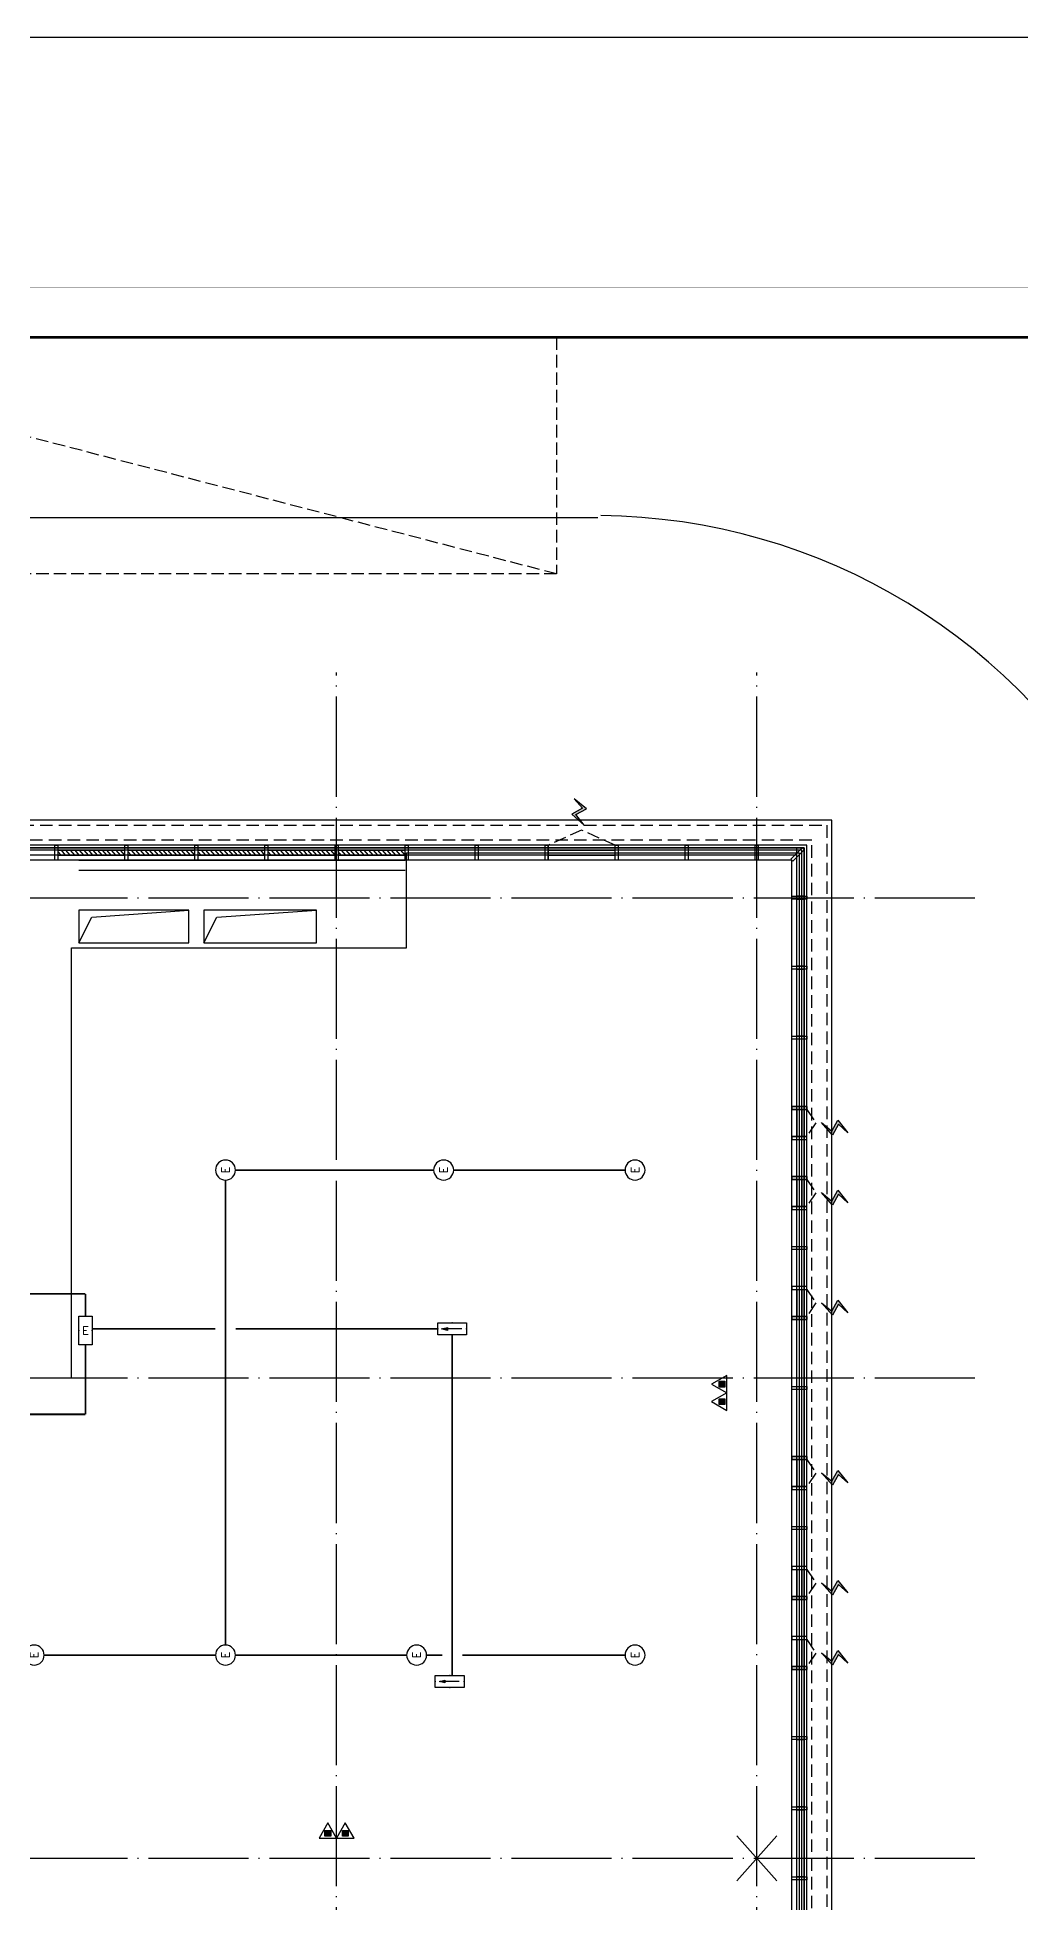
# Model space of a CAD drawing. Extents: x -2209072 to 495824, y -92434 to 572724.
# Drawn here: x 273431 to 293089, y 36311 to 73600 of the extents above; entities that cross this region are included whole.
import ezdxf
from ezdxf.enums import TextEntityAlignment as Align

# ---------------------------------------------------------------- set-up
doc = ezdxf.new("R2010")
doc.units = 0
doc.header["$LTSCALE"] = 1000
doc.header["$MEASUREMENT"] = 0
for name, pattern in [('6#7#幕墙$0$$1$DASH', [0.35, 0.25, -0.1]), ('6#7#幕墙$0$DASH', [0.35, 0.25, -0.1]), ('DASH', [0.35, 0.25, -0.1]), ('X-104 6#7#平面$0$104-1112 结构$0$$AUDIT_BAD_LTYPE1', [0]), ('X-104 6#7#平面$0$CACHE', [0.375, 0.25, -0.125]), ('X-104 6#7#平面$0$DASH', [0.35, 0.25, -0.1]), ('X-104 6#7#平面$0$DOTE', [2.42, 2, -0.2, 0.02, -0.2])]:
    doc.linetypes.add(name, pattern=pattern)
doc.layers.get('0').update_dxf_attribs({"linetype": 'CONTINUOUS'})
doc.layers.get('Defpoints').update_dxf_attribs({"linetype": 'CONTINUOUS'})
doc.layers.add('6#7#幕墙$0$04-不打印_辅助线', color=165, linetype='CONTINUOUS', plot=False)
for name, color, linetype in [('6#7#幕墙$0$04-电动窗', 1, 'CONTINUOUS'), ('6#7#幕墙$0$A-C_玻璃幕墙', 140, 'CONTINUOUS'), ('6#7#幕墙$0$A-C_窗', 140, 'CONTINUOUS'), ('6#7#幕墙$0$A-金属背板', 30, 'CONTINUOUS'), ('EQUIP-照明', 3, 'CONTINUOUS'), ('WIRE-应急', 2, 'DASH'), ('X-104 6#7#平面$0$A-O_散水', 134, 'CONTINUOUS'), ('X-104 6#7#平面$0$A-SUR_看线', 231, 'CONTINUOUS'), ('X-104 6#7#平面$0$A-TECH_结构', 21, 'CONTINUOUS'), ('X-104 6#7#平面$0$A_AXIS-轴线', 36, 'X-104 6#7#平面$0$DOTE'), ('X-104 6#7#平面$0$A_STR-砌块墙', 121, 'CONTINUOUS'), ('X-104 6#7#平面$0$EQUIP_消防-01', 7, 'CONTINUOUS'), ('X-104 6#7#平面$0$M-消防 救援场地', 240, 'X-104 6#7#平面$0$DASH'), ('X-104 6#7#平面$0$M-道路 边线', 151, 'CONTINUOUS')]:
    doc.layers.add(name, color=color, linetype=linetype)
doc.layers.add('X-104 6#7#平面$0$000套内', color=226, linetype='CONTINUOUS', lineweight=30, plot=False)
doc.styles.add('_TEL_DIM', font='SIMPLEX', dxfattribs={"width": 0.8, "height": 3.5, "bigfont": 'HZTXT'})

# ---------------------------------------------------------------- blocks, each defined once
blk = doc.blocks.new('X-104 6#7#平面$0$dsgdfg')
at = {"layer": 'X-104 6#7#平面$0$A_AXIS-轴线'}
for points in [[(101400, -4500), (101400, 60900)], [(109800, -4500), (109800, 60900)], [(-4000, 56400), (114300, 56400)], [(-4000, 46800), (114300, 46800)], [(-4000, 37200), (114300, 37200)]]:
    blk.add_lwpolyline(points, dxfattribs=at)
blk = doc.blocks.new('X-104 6#7#平面$0$1f结构')
at = {"layer": 'Defpoints'}
for p, q in [((-400, -450), (400, 450)), ((-400, 450), (400, -450))]:
    blk.add_line(p, q, dxfattribs=at)
blk = doc.blocks.new('X-104 6#7#平面$0$ghgfjjk')
at = {"layer": 'X-104 6#7#平面$0$A-TECH_结构'}
for points in [[(96250, 55500), (98450, 55500), (98450, 56150), (96250, 56150)], [(98750, 55500), (101000, 55500), (101000, 56150), (98750, 56150)]]:
    blk.add_lwpolyline(points, close=True, dxfattribs=at)
for points in [[(96250, 55500), (96508, 56013), (98450, 56150)], [(98750, 55500), (99008, 56013), (101000, 56150)]]:
    blk.add_lwpolyline(points, dxfattribs=at)
blk = doc.blocks.new('图框-A0+1-4')
for points, const_width in [([(0.02, 0.02), (1486.02, 0.02), (1486.02, 841.03), (0.02, 841.03)], 0.05), ([(1411.02, 831.03), (25.02, 831.03), (25.02, 10.03), (1411.02, 10.03)], 0.5)]:
    blk.add_lwpolyline(points, close=True, dxfattribs=dict(const_width=const_width))
blk = doc.blocks.new('X-104 6#7#平面$0$esafrg')
at = {"layer": 'X-104 6#7#平面$0$A-TECH_结构'}
blk.add_lwpolyline([(-250, -89350), (-250, -67550), (42200, -67550), (42200, -65450), (39100, -65450), (39100, -55450), (59650, -55450), (59650, -52100), (59150, -52100), (59150, -30350), (111450, -30350), (111450, -52150), (69100, -52150), (69100, -55450), (71500, -55450), (71500, -65450), (51550, -65450), (51550, -67550), (52050, -67550), (52050, -89350)], close=True, dxfattribs=at)
blk = doc.blocks.new('X-104 6#7#平面$0$A$C5A7B30E4')
at = {"layer": 'X-104 6#7#平面$0$M-消防 救援场地'}
for points in [[(105798, 67602), (105798, 62874), (67298, 62874), (67298, 67602)], [(105798, 62874), (87592, 67602)]]:
    blk.add_lwpolyline(points, dxfattribs=at)
at = {"layer": 'X-104 6#7#平面$0$M-道路 边线'}
blk.add_line((66759, 64000), (106624, 64000), dxfattribs=at)
blk.add_arc((106578, 52038), 12000, 27.8223, 89.5, dxfattribs=at)
blk = doc.blocks.new('6#7#幕墙$0$$TCHSYS$WIN2D')
for p, q in [((-0.5, 0.5), (0.5, 0.5)), ((-0.5, 0.5), (-0.5, -0.5)), ((0.5, 0.5), (0.5, -0.5)), ((0.5, 0.167), (-0.5, 0.167)), ((0.5, -0.167), (-0.5, -0.167)), ((-0.5, -0.5), (0.5, -0.5))]:
    blk.add_line(p, q)
blk = doc.blocks.new('6#7#幕墙$0$开启扇')
at = {"layer": '6#7#幕墙$0$04-电动窗'}
h = blk.add_hatch(color=1, dxfattribs=at)
h.dxf.hatch_style = 1
h.paths.add_polyline_path([(822, 978), (651, 790), (867, 672), (619, 453), (788, 663), (571, 780)])
at = {"layer": '6#7#幕墙$0$04-电动窗', "color": 1}
blk.add_lwpolyline([(822, 978), (651, 790), (867, 672), (619, 453), (788, 663), (571, 780), (822, 978)], close=True, dxfattribs=at)
at = {"layer": '6#7#幕墙$0$A-C_窗', "linetype": '6#7#幕墙$0$DASH'}
blk.add_lwpolyline([(0, 50), (670, 350), (1340, 50)], dxfattribs=at)
at = {"layer": '6#7#幕墙$0$A-C_窗', "xscale": -1340, "yscale": 300, "zscale": 1340, "rotation": 180}
blk.add_blockref('6#7#幕墙$0$$TCHSYS$WIN2D', (670, -100), dxfattribs=at)
blk = doc.blocks.new('6#7#幕墙$0$$WINLIB2D$00000039')
at = {"color": 0}
for points in [[(-0.5, 0.5), (-0.5, -0.5)], [(0.5, 0.5), (-0.5, 0.5)], [(0.5, -0.5), (0.5, 0.5)], [(-0.5, 0.167), (0.5, 0.167)], [(-0.452, -0.167), (-0.5, 0.084)], [(-0.384, -0.167), (-0.448, 0.167)], [(-0.316, -0.167), (-0.38, 0.167)], [(-0.248, -0.167), (-0.312, 0.167)], [(-0.18, -0.167), (-0.244, 0.167)], [(-0.112, -0.167), (-0.176, 0.167)], [(-0.044, -0.167), (-0.108, 0.167)], [(0.024, -0.167), (-0.04, 0.167)], [(0.092, -0.167), (0.028, 0.167)], [(0.16, -0.167), (0.096, 0.167)], [(0.228, -0.167), (0.164, 0.167)], [(0.296, -0.167), (0.232, 0.167)], [(0.364, -0.167), (0.3, 0.167)], [(0.432, -0.167), (0.368, 0.167)], [(0.5, -0.167), (0.436, 0.167)], [(-0.5, -0.167), (0.5, -0.167)], [(0.5, -0.5), (-0.5, -0.5)]]:
    blk.add_lwpolyline(points, dxfattribs=at)
blk = doc.blocks.new('*U1579')
at = {"layer": '6#7#幕墙$0$A-C_玻璃幕墙'}
blk.add_lwpolyline([(150, 30), (150, -30), (-150, -30), (-150, 30)], close=True, dxfattribs=at)
blk = doc.blocks.new('*U1580')
at = {"layer": '6#7#幕墙$0$A-C_窗', "color": 0, "linetype": 'ByBlock', "lineweight": -2, "transparency": 16777216}
for p in [(0, 12600), (0, 11200), (0, 9800), (0, 8400), (0, 7000), (0, 5600), (0, 4200), (0, 2800), (0, 1400), (0, 0)]:
    blk.add_blockref('*U1579', p, dxfattribs=at)
blk = doc.blocks.new('6#7#幕墙$0$jiao')
at = {"layer": '6#7#幕墙$0$A-C_窗'}
blk.add_lwpolyline([(51079, -1171), (51308, -1400), (51350, -1358), (51121, -1129)], close=True, dxfattribs=at)
blk = doc.blocks.new('6#7#幕墙$0$ii')
blk.add_lwpolyline([(-1340, 0), (0, 0), (0, -150), (-1340, -150)], close=True)
blk = doc.blocks.new('6#7#幕墙$0$saklshkjdhkjsa')
at = {"layer": '6#7#幕墙$0$04-电动窗'}
h = blk.add_hatch(color=1, dxfattribs=at)
h.dxf.hatch_style = 1
h.paths.add_polyline_path([(102, 870), (273, 682), (56, 564), (305, 345), (136, 554), (352, 672)])
at = {"layer": '6#7#幕墙$0$04-电动窗', "color": 1}
blk.add_lwpolyline([(102, 870), (273, 682), (56, 564), (305, 345), (136, 554), (352, 672), (102, 870)], close=True, dxfattribs=at)
at = {"layer": '6#7#幕墙$0$A-C_玻璃幕墙'}
for points in [[(30, 50), (30, -250), (-30, -250), (-30, 50), (30, 50)], [(630, 50), (630, -250), (570, -250), (570, 50), (630, 50)]]:
    blk.add_lwpolyline(points, dxfattribs=at)
at = {"layer": '6#7#幕墙$0$A-C_窗', "linetype": 'ByBlock'}
for p, q in [((30, 50), (570, 50)), ((30, -250), (30, 50)), ((570, -250), (570, 50)), ((570, -50), (30, -50)), ((570, -150), (30, -150)), ((30, -250), (570, -250))]:
    blk.add_line(p, q, dxfattribs=at)
at = {"layer": '6#7#幕墙$0$A-C_窗', "linetype": '6#7#幕墙$0$$1$DASH'}
blk.add_lwpolyline([(570, 50), (300, 230), (30, 50)], dxfattribs=at)
blk = doc.blocks.new('6#7#幕墙$0$A$C2D2C7628')
at = {"layer": '6#7#幕墙$0$A-C_玻璃幕墙', "xscale": -1, "rotation": 270}
for p in [(-50, 15980), (-50, 14580), (-50, 12380), (-50, 8980), (-50, 6780), (-50, 5380)]:
    blk.add_blockref('6#7#幕墙$0$saklshkjdhkjsa', p, dxfattribs=at)
blk = doc.blocks.new('*U1979')
blk.add_lwpolyline([(-1340, 0), (-370, 0), (-370, -150), (-1340, -150)], close=True)
blk = doc.blocks.new('6#7#幕墙')
at = {"layer": '6#7#幕墙$0$04-不打印_辅助线'}
blk.add_lwpolyline([(160262, 73600), (317912, 73600), (317912, -15500), (160262, -15500)], close=True, dxfattribs=at)
blk.add_lwpolyline([(237112, 22350), (246312, 22350), (246312, 22350), (248762, 22350), (248762, 32250), (246362, 32250), (246362, 35650), (288712, 35650), (288712, 57350), (236512, 57350)], dxfattribs=at)
at = {"layer": '6#7#幕墙$0$A-C_玻璃幕墙'}
for points in [[(244512, 22250), (248862, 22250), (248862, 32350), (246462, 32350), (246462, 35550), (288812, 35550), (288812, 57450), (236412, 57450), (236412, 35550), (236912, 35550), (236912, 32350), (216362, 32350)], [(246462, 35600), (288762, 35600), (288762, 57400), (259782, 57400)], [(246462, 35750), (288612, 35750), (288612, 57250), (259782, 57250)], [(246462, 35850), (288512, 35850), (288512, 57150), (259782, 57150)]]:
    blk.add_lwpolyline(points, dxfattribs=at)
for points in [[(273782, 57450), (273842, 57450), (273842, 57150), (273782, 57150)], [(275182, 57450), (275242, 57450), (275242, 57150), (275182, 57150)], [(276582, 57450), (276642, 57450), (276642, 57150), (276582, 57150)], [(277982, 57450), (278042, 57450), (278042, 57150), (277982, 57150)], [(279382, 57450), (279442, 57450), (279442, 57150), (279382, 57150)], [(280782, 57450), (280842, 57450), (280842, 57150), (280782, 57150)], [(282182, 57450), (282242, 57450), (282242, 57150), (282182, 57150)], [(283582, 57450), (283642, 57450), (283642, 57150), (283582, 57150)], [(284982, 57450), (285042, 57450), (285042, 57150), (284982, 57150)], [(286382, 57450), (286442, 57450), (286442, 57150), (286382, 57150)], [(287782, 57450), (287842, 57450), (287842, 57150), (287782, 57150)], [(288812, 42430), (288812, 42370), (288512, 42370), (288512, 42430)], [(288812, 41030), (288812, 40970), (288512, 40970), (288512, 41030)], [(288812, 39630), (288812, 39570), (288512, 39570), (288512, 39630)], [(288812, 38230), (288812, 38170), (288512, 38170), (288512, 38230)], [(288812, 36830), (288812, 36770), (288512, 36770), (288512, 36830)]]:
    blk.add_lwpolyline(points, close=True, dxfattribs=at)
at = {"layer": '6#7#幕墙$0$A-金属背板'}
blk.add_lwpolyline([(273782, 57400), (273782, 57390), (272442, 57390), (272442, 57400)], close=True, dxfattribs=at)
at = {"layer": '6#7#幕墙$0$A-C_玻璃幕墙', "xscale": -1, "rotation": 359.9999999999999}
blk.add_blockref('6#7#幕墙$0$开启扇', (284982, 57400), dxfattribs=at)
at = {"layer": '6#7#幕墙$0$A-C_玻璃幕墙', "xscale": 1340, "yscale": 300.0000000000001, "zscale": -1340, "rotation": 359.9999999999999}
for p in [(274512, 57300), (275912, 57300), (277312, 57300), (278712, 57300)]:
    blk.add_blockref('6#7#幕墙$0$$WINLIB2D$00000039', p, dxfattribs=at)
at = {"layer": '6#7#幕墙$0$A-C_玻璃幕墙', "xscale": 1340, "yscale": 300.0000000000001, "zscale": -1340}
blk.add_blockref('6#7#幕墙$0$$WINLIB2D$00000039', (280112, 57300), dxfattribs=at)
at = {"layer": '6#7#幕墙$0$A-C_玻璃幕墙', "rotation": 90}
for name, p in [('*U1979', (288612, 57770)), ('6#7#幕墙$0$ii', (288612, 56370)), ('6#7#幕墙$0$ii', (288612, 54970)), ('6#7#幕墙$0$ii', (288612, 39570)), ('6#7#幕墙$0$ii', (288612, 38170))]:
    blk.add_blockref(name, p, dxfattribs=at)
at = {"layer": '6#7#幕墙$0$A-C_窗', "xscale": -1, "rotation": 180}
blk.add_blockref('6#7#幕墙$0$jiao', (237412, 56000), dxfattribs=at)
at = {"layer": '6#7#幕墙$0$A-C_窗'}
for name, p in [('*U1580', (288662, 43800)), ('6#7#幕墙$0$A$C2D2C7628', (288812, 35620))]:
    blk.add_blockref(name, p, dxfattribs=at)
blk = doc.blocks.new('X-104 6#7#平面$0$$TWTSYS$00000546')
h = blk.add_hatch()
h.set_pattern_fill('ANSI31', color=256, scale=200, style=0)
h.set_pattern_definition([(45, (-38543.802, -6670.83), (-17.67767, 17.67767), [])])
h.paths.add_polyline_path([(-65, 174), (65, 174), (65, 44), (-65, 44)])
for points in [[(0, 344), (-198, 0), (198, 0)], [(-65, 174), (65, 174), (65, 44), (-65, 44)]]:
    blk.add_lwpolyline(points, close=True)
blk = doc.blocks.new('X-104 6#7#平面$0$灭火器2')
at = {"layer": 'X-104 6#7#平面$0$EQUIP_消防-01', "xscale": 0.88, "yscale": 0.88, "zscale": 0.88, "rotation": 90}
for p in [(-4049632, -27064), (-4049632, -27413)]:
    blk.add_blockref('X-104 6#7#平面$0$$TWTSYS$00000546', p, dxfattribs=at)
blk = doc.blocks.new('X-104 6#7#平面$0$A$C61334207')
at = {"layer": 'X-104 6#7#平面$0$EQUIP_消防-01'}
blk.add_blockref('X-104 6#7#平面$0$灭火器2', (4336846, 73740), dxfattribs=at)
at = {"layer": 'X-104 6#7#平面$0$EQUIP_消防-01', "rotation": 270}
blk.add_blockref('X-104 6#7#平面$0$灭火器2', (306652, -4012030), dxfattribs=at)
blk = doc.blocks.new('X-104 6#7#平面')
at = {"layer": 'X-104 6#7#平面$0$000套内'}
blk.add_lwpolyline([(260912, 46100), (260912, 46800), (261712, 46800), (262962, 46800), (262962, 46300), (264762, 46300), (264762, 46800), (274112, 46800), (274112, 48700), (274112, 48700), (274112, 55400), (280812, 55400), (280812, 57300), (288662, 57300), (288662, 35700), (251412, 35700), (251412, 37400), (252412, 37400), (252412, 42450), (260912, 42450), (260912, 46100)], dxfattribs=at)
at = {"layer": 'X-104 6#7#平面$0$A-O_散水'}
for points in [[(245762, 22250), (245762, 21750), (249362, 21750), (249362, 32850), (246962, 32850), (246962, 35050), (289312, 35050), (289312, 57950), (260112, 57950), (260112, 57450)], [(245762, 22250), (248862, 22250), (248862, 32350), (246462, 32350), (246462, 35550), (288812, 35550), (288812, 57450), (236412, 57450), (236412, 35550), (236912, 35550), (236912, 32350), (216362, 32350), (216362, 31350), (215862, 31350)]]:
    blk.add_lwpolyline(points, dxfattribs=at)
at = {"layer": 'X-104 6#7#平面$0$A-O_散水', "linetype": 'X-104 6#7#平面$0$CACHE'}
blk.add_lwpolyline([(288912, 57550), (288912, 57550), (258112, 57550), (258112, 57850), (289212, 57850), (289212, 35150), (246862, 35150), (246862, 32750), (249262, 32750), (249262, 21850), (245762, 21850), (245762, 22150), (248962, 22150), (248962, 32450), (246562, 32450), (246562, 35450), (288912, 35450), (288912, 57550)], dxfattribs=at)
at = {"layer": 'X-104 6#7#平面$0$A-SUR_看线'}
for p, q in [((274262, 57150), (280782, 57150)), ((274262, 56950), (280782, 56950))]:
    blk.add_line(p, q, dxfattribs=at)
at = {"linetype": 'X-104 6#7#平面$0$104-1112 结构$0$$AUDIT_BAD_LTYPE1'}
blk.add_blockref('X-104 6#7#平面$0$A$C61334207', (0, 0), dxfattribs=at)
for name, p in [('6#7#幕墙', (0, 0)), ('X-104 6#7#平面$0$dsgdfg', (178012, 0))]:
    blk.add_blockref(name, p)
at = {"xscale": 100, "yscale": 100, "zscale": 100}
blk.add_blockref('图框-A0+1-4', (160259, -15500), dxfattribs=at)
at = {"color": 1}
blk.add_blockref('X-104 6#7#平面$0$A$C5A7B30E4', (178012, 0), dxfattribs=at)
at = {"xscale": -1}
blk.add_blockref('X-104 6#7#平面$0$1f结构', (287812, 37200), dxfattribs=at)
at = {"layer": 'X-104 6#7#平面$0$A-TECH_结构'}
blk.add_blockref('X-104 6#7#平面$0$ghgfjjk', (178012, 0), dxfattribs=at)
at = {"layer": 'X-104 6#7#平面$0$A_STR-砌块墙'}
blk.add_blockref('X-104 6#7#平面$0$esafrg', (177312, 87750), dxfattribs=at)
blk = doc.blocks.new('$equip$00001838')
blk.add_circle((0, 0), 0.5)
at = {"color": 7, "style": '_TEL_DIM'}
blk.add_attdef('$TEXT$', text='', height=0.4, dxfattribs=at).set_placement((0, 0), align=Align.MIDDLE_CENTER)
at = {"color": 7, "style": '_TEL_DIM', "flags": 1}
blk.add_attdef('A', text='', height=0.00002, dxfattribs=at).set_placement((0, 0), align=Align.MIDDLE_CENTER)
blk = doc.blocks.new('$equip_U$00000189(HT0843)')
at = {"color": 2}
for p, q in [((-0.72, 0.66), (-0.72, 0)), ((0.72, 0.66), (-0.72, 0.66)), ((-0.72, 0), (0.72, 0)), ((0.72, 0), (0.72, 0.66))]:
    blk.add_line(p, q, dxfattribs=at)
at = {"color": 2, "const_width": 0.0125}
for points in [[(0.72, 0.66), (0.72, 0.66), (-0.72, 0.66)], [(-0.72, 0.66), (-0.72, 0)], [(-0.72, 0), (0.72, 0)], [(0.72, 0), (0.72, 0.66)]]:
    blk.add_lwpolyline(points, dxfattribs=at)
at = {"color": 2}
blk.add_lwpolyline([(-0.72, 0.66), (-0.72, 0)], dxfattribs=at)
for p in [(-0.72, 0.33), (0, 0.66), (0, 0), (0.72, 0.33)]:
    blk.add_point(p)
at = {"color": 7, "style": '_TEL_DIM'}
blk.add_attdef('$TEXT$', text='', height=0.4, dxfattribs=at).set_placement((0, 0.33), align=Align.MIDDLE_CENTER)
at = {"color": 7, "style": '_TEL_DIM', "flags": 1}
blk.add_attdef('A', text='', height=0.000025, dxfattribs=at).set_placement((0, 0), align=Align.MIDDLE_CENTER)
blk = doc.blocks.new('$equip$00002540')
blk.add_hatch(color=256).paths.add_polyline_path([(0.24, 0.372), (0.24, 0.228), (0.528, 0.3)])
for p, q in [((-0.72, 0.6), (-0.72, 0)), ((0.72, 0.6), (-0.72, 0.6)), ((-0.72, 0), (0.72, 0)), ((0.24, 0.372), (0.24, 0.228)), ((0.528, 0.3), (0.24, 0.372)), ((0.24, 0.228), (0.528, 0.3)), ((0.72, 0), (0.72, 0.6))]:
    blk.add_line(p, q)
at = {"color": 7}
blk.add_line((-0.48, 0.3), (0.48, 0.3), dxfattribs=at)
at = {"const_width": 0.02}
blk.add_lwpolyline([(-0.72, 0.6), (-0.72, 0), (0.72, 0), (0.72, 0.6), (-0.72, 0.6), (-0.72, 0)], dxfattribs=at)
for p in [(-0.72, 0.3), (0, 0.6), (0, 0), (0.72, 0.3)]:
    blk.add_point(p)
at = {"color": 7, "style": '_TEL_DIM', "flags": 1}
blk.add_attdef('A', text='', height=0.00002, dxfattribs=at).set_placement((0, 0), align=Align.MIDDLE_CENTER)

msp = doc.modelspace()

# ---------------------------------------------------------------- linework, layer by layer
at = {"layer": 'WIRE-应急', "linetype": 'DASH', "const_width": 35}
for points in [[(277193, 41460), (277193, 50756)], [(281354, 50956), (277393, 50956)], [(285179, 50956), (281754, 50956)], [(271558, 48480), (274394, 48480)], [(274394, 48036), (274394, 48480)], [(276993, 47781), (274526, 47781)], [(281437, 47781), (277393, 47781)], [(274394, 47460), (274394, 46073)], [(281725, 47661), (281725, 40852)], [(264099, 46073), (274394, 46073)], [(276993, 41260), (273568, 41260)], [(280814, 41260), (277393, 41260)], [(281525, 41260), (281214, 41260)], [(285179, 41260), (281925, 41260)]]:
    msp.add_lwpolyline(points, dxfattribs=at)

# ---------------------------------------------------------------- block references
msp.add_blockref('X-104 6#7#平面', (0, 0))
at = {"layer": 'EQUIP-照明'}
ref = msp.add_blockref('$equip$00001838', (277193, 50956), dxfattribs=dict(at, xscale=-400, yscale=400, zscale=400, rotation=270))
ref.add_attrib('$TEXT$', 'E', dxfattribs={"layer": '0', "color": 7, "height": 160, "rotation": 90, "style": '_TEL_DIM'}).set_placement((277193, 50956), align=Align.MIDDLE_CENTER)
ref = msp.add_blockref('$equip$00001838', (281554, 50956), dxfattribs=dict(at, xscale=-400, yscale=400, zscale=400, rotation=270))
ref.add_attrib('$TEXT$', 'E', dxfattribs={"layer": '0', "color": 7, "height": 160, "rotation": 90, "style": '_TEL_DIM'}).set_placement((281554, 50956), align=Align.MIDDLE_CENTER)
ref = msp.add_blockref('$equip$00001838', (285379, 50956), dxfattribs=dict(at, xscale=-400, yscale=400, zscale=400, rotation=270))
ref.add_attrib('$TEXT$', 'E', dxfattribs={"layer": '0', "color": 7, "height": 160, "rotation": 90, "style": '_TEL_DIM'}).set_placement((285379, 50956), align=Align.MIDDLE_CENTER)
ref = msp.add_blockref('$equip_U$00000189(HT0843)', (274262, 47748), dxfattribs=dict(at, xscale=-400, yscale=400, zscale=400, rotation=270))
ref.add_attrib('$TEXT$', 'E', dxfattribs={"layer": '0', "color": 7, "height": 160, "style": '_TEL_DIM'}).set_placement((274394, 47748), align=Align.MIDDLE_CENTER)
at = {"layer": 'EQUIP-照明', "xscale": -400, "yscale": 400, "zscale": 400}
for p in [(281725, 47661), (281674, 40612)]:
    msp.add_blockref('$equip$00002540', p, dxfattribs=at)
at = {"layer": 'EQUIP-照明'}
ref = msp.add_blockref('$equip$00001838', (273368, 41260), dxfattribs=dict(at, xscale=-400, yscale=400, zscale=400, rotation=270))
ref.add_attrib('$TEXT$', 'E', dxfattribs={"layer": '0', "color": 7, "height": 160, "rotation": 90, "style": '_TEL_DIM'}).set_placement((273368, 41260), align=Align.MIDDLE_CENTER)
ref = msp.add_blockref('$equip$00001838', (277193, 41260), dxfattribs=dict(at, xscale=-400, yscale=400, zscale=400, rotation=270))
ref.add_attrib('$TEXT$', 'E', dxfattribs={"layer": '0', "color": 7, "height": 160, "rotation": 90, "style": '_TEL_DIM'}).set_placement((277193, 41260), align=Align.MIDDLE_CENTER)
ref = msp.add_blockref('$equip$00001838', (281014, 41260), dxfattribs=dict(at, xscale=-400, yscale=400, zscale=400, rotation=270))
ref.add_attrib('$TEXT$', 'E', dxfattribs={"layer": '0', "color": 7, "height": 160, "rotation": 90, "style": '_TEL_DIM'}).set_placement((281014, 41260), align=Align.MIDDLE_CENTER)
ref = msp.add_blockref('$equip$00001838', (285379, 41260), dxfattribs=dict(at, xscale=-400, yscale=400, zscale=400, rotation=270))
ref.add_attrib('$TEXT$', 'E', dxfattribs={"layer": '0', "color": 7, "height": 160, "rotation": 90, "style": '_TEL_DIM'}).set_placement((285379, 41260), align=Align.MIDDLE_CENTER)

doc.saveas('drawing.dxf')
